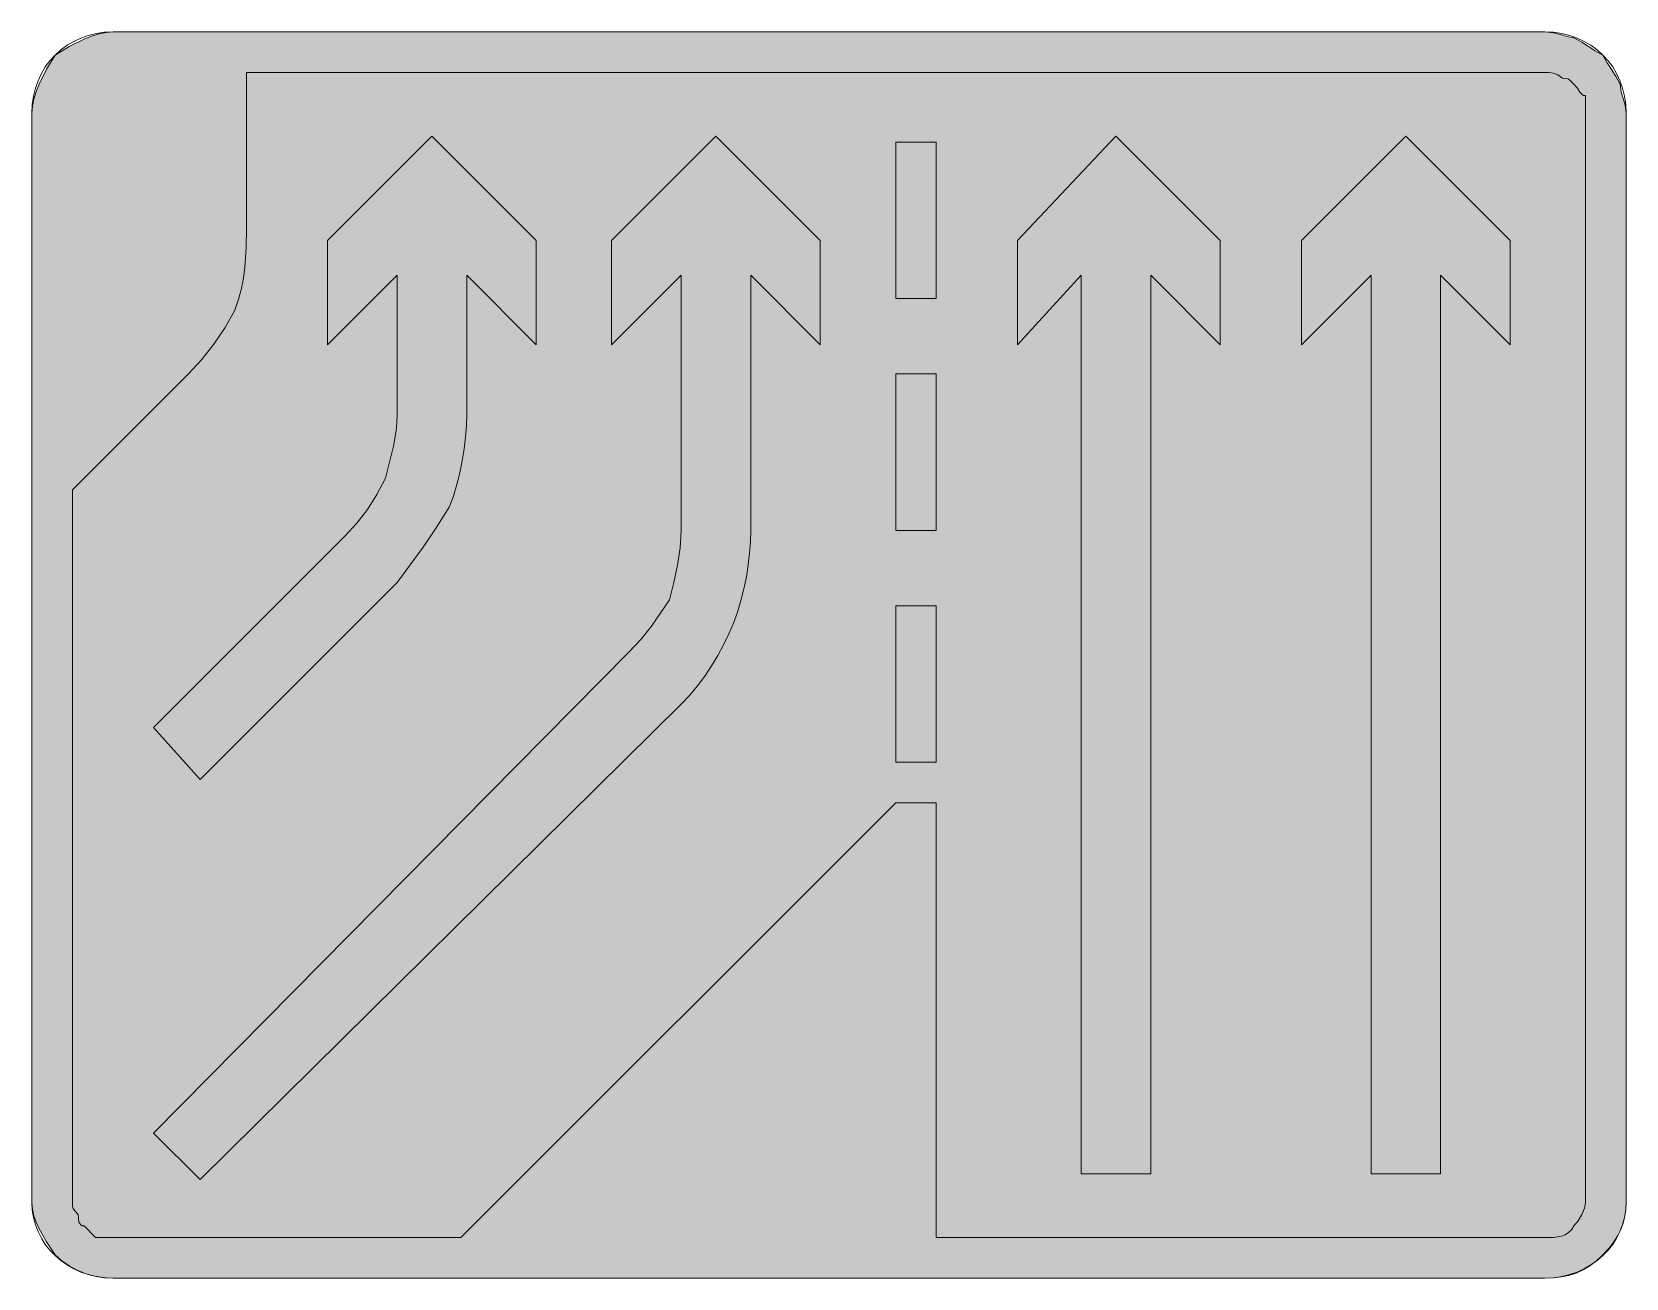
# Model space of a CAD drawing. Header units: metres. Extents: x 118 to 448, y 6 to 264.
import ezdxf

# ---------------------------------------------------------------- set-up
doc = ezdxf.new("R2010")
doc.units = ezdxf.units.M
for name, color, linetype, true_color in [('FILL_BLUE_0000FF', 7, 'Continuous', 0x0000ff), ('FILL_WHITE_FFFFFF', 7, 'Continuous', 0xffffff), ('STROKE_BLUE_0000FF', 7, 'Continuous', 0x0000ff)]:
    doc.layers.add(name, color=color, linetype=linetype, true_color=true_color)

msp = doc.modelspace()

# ---------------------------------------------------------------- hatches: boundary and pattern name
at = {"layer": 'FILL_BLUE_0000FF', "true_color": 0x0000ff}
h = msp.add_hatch(color=7, dxfattribs=at)
h.dxf.hatch_style = 1
h.paths.add_polyline_path([(431.25, 255.12), (432.15, 255.1), (433.05, 254.97), (433.95, 254.61), (434.85, 253.92), (435.56, 253.9), (436.05, 253.77), (436.54, 253.41), (437.25, 252.72), (437.96, 251.84), (438.45, 251.07), (438.94, 250.53), (439.25, 250.37), (439.65, 250.32), (439.65, 246.72), (439.65, 21.12), (439.44, 20.03), (438.9, 18.72), (438.13, 17.41), (437.25, 16.32), (436.75, 15.53), (436.14, 14.93), (435.46, 14.51), (434.7, 14.22), (433.03, 13.96), (431.25, 13.92), (305.25, 13.92), (305.25, 103.92), (296.85, 103.92), (206.85, 13.92), (134.85, 13.92), (131.25, 13.92), (128.85, 16.32), (128.45, 16.37), (128.16, 16.53), (127.8, 17.07), (127.67, 17.84), (127.65, 18.72), (126.96, 19.43), (126.6, 19.92), (126.47, 20.41), (126.45, 21.12), (126.45, 168.72), (150.45, 192.72), (153.13, 195.63), (155.7, 198.87), (158.04, 202.34), (160.05, 205.92), (160.84, 208.17), (161.44, 210.4), (161.86, 212.61), (162.15, 214.77), (162.41, 218.91), (162.45, 222.72), (162.45, 255.12), (431.25, 255.12)])
at = {"layer": 'FILL_WHITE_FFFFFF', "true_color": 0xffffff}
h = msp.add_hatch(color=7, dxfattribs=at)
h.dxf.hatch_style = 1
h.paths.add_polyline_path([(133.45, 5.58), (131.96, 5.76), (130.42, 6.09), (128.85, 6.57), (127.28, 7.22), (125.74, 8.05), (124.25, 9.08), (122.85, 10.32), (121.09, 13.02), (119.55, 15.72), (118.94, 17.07), (118.46, 18.42), (118.16, 19.77), (118.05, 21.12), (118.05, 246.72), (118.16, 248.12), (118.46, 249.61), (118.94, 251.15), (119.55, 252.72), (121.09, 255.83), (122.85, 258.72), (125.74, 260.48), (128.85, 262.02), (130.42, 262.63), (131.96, 263.11), (133.45, 263.41), (134.85, 263.52), (431.25, 263.52), (433.03, 263.33), (434.7, 262.92), (436.14, 262.51), (437.25, 262.32), (438.86, 261.42), (440.25, 260.52), (441.64, 259.62), (443.25, 258.72), (444.15, 257.11), (445.05, 255.72), (445.95, 254.33), (446.85, 252.72), (447.04, 251.11), (447.45, 249.72), (447.86, 248.33), (448.05, 246.72), (448.05, 21.12), (447.99, 19.77), (447.81, 18.42), (447.48, 17.07), (447, 15.72), (446.35, 14.37), (445.52, 13.02), (444.49, 11.67), (443.25, 10.32), (441.9, 9.08), (440.53, 8.05), (439.14, 7.22), (437.7, 6.57), (436.21, 6.09), (434.64, 5.76), (433, 5.58), (431.25, 5.52), (134.85, 5.52), (133.45, 5.58)])
h = msp.add_hatch(color=7, dxfattribs=at)
h.dxf.hatch_style = 1
h.paths.add_polyline_path([(266.79, 158.02), (266.62, 155.63), (266.34, 153.19), (265.95, 150.72), (265.44, 148.25), (264.83, 145.81), (264.09, 143.42), (263.25, 141.12), (262.29, 138.87), (261.22, 136.64), (260.04, 134.43), (258.75, 132.27), (257.34, 130.16), (255.82, 128.13), (254.19, 126.17), (252.45, 124.32), (152.85, 25.92), (143.25, 35.52), (241.65, 135.12), (244.14, 137.82), (246.3, 140.52), (250.05, 145.92), (250.93, 149.52), (251.7, 153.12), (252.24, 156.72), (252.45, 160.32), (252.45, 213.12), (238.05, 198.72), (238.05, 220.32), (259.65, 241.92), (281.25, 220.32), (281.25, 198.72), (266.85, 213.12), (266.85, 160.32), (266.79, 158.02)])
h = msp.add_hatch(color=7, dxfattribs=at)
h.dxf.hatch_style = 1
h.paths.add_polyline_path([(152.85, 108.72), (143.25, 119.52), (182.85, 159.12), (185.34, 161.84), (187.5, 164.67), (189.43, 167.73), (191.25, 171.12), (192.9, 177.72), (193.44, 180.91), (193.6, 182.57), (193.65, 184.32), (193.65, 213.12), (179.25, 198.72), (179.25, 220.32), (200.85, 241.92), (222.45, 220.32), (222.45, 198.72), (208.05, 213.12), (208.05, 184.32), (207.99, 182.02), (207.83, 179.63), (207.54, 177.19), (207.15, 174.72), (206.64, 172.25), (206.02, 169.81), (205.29, 167.42), (204.45, 165.12), (201.75, 160.83), (199.05, 156.87), (193.65, 149.52), (152.85, 108.72)])
h = msp.add_hatch(color=7, dxfattribs=at)
h.dxf.hatch_style = 1
h.paths.add_polyline_path([(364.05, 220.32), (364.05, 198.72), (349.65, 213.12), (349.65, 27.12), (335.25, 27.12), (335.25, 213.12), (322.05, 198.72), (322.05, 220.32), (342.45, 241.92), (364.05, 220.32)])
h = msp.add_hatch(color=7, dxfattribs=at)
h.dxf.hatch_style = 1
h.paths.add_polyline_path([(424.05, 220.32), (424.05, 198.72), (409.65, 213.12), (409.65, 27.12), (395.25, 27.12), (395.25, 213.12), (380.85, 198.72), (380.85, 220.32), (402.45, 241.92), (424.05, 220.32)])
h = msp.add_hatch(color=7, dxfattribs=at)
h.dxf.hatch_style = 1
h.paths.add_polyline_path([(305.25, 240.72), (305.25, 208.32), (296.85, 208.32), (296.85, 240.72), (305.25, 240.72)])
h = msp.add_hatch(color=7, dxfattribs=at)
h.dxf.hatch_style = 1
h.paths.add_polyline_path([(305.25, 192.72), (305.25, 160.32), (296.85, 160.32), (296.85, 192.72), (305.25, 192.72)])
h = msp.add_hatch(color=7, dxfattribs=at)
h.dxf.hatch_style = 1
h.paths.add_polyline_path([(305.25, 144.72), (305.25, 112.32), (296.85, 112.32), (296.85, 144.72), (305.25, 144.72)])

# ---------------------------------------------------------------- linework, layer by layer
at = {"layer": 'FILL_BLUE_0000FF', "lineweight": 0, "true_color": 0x0000ff}
msp.add_lwpolyline([(431.25, 255.12), (432.15, 255.1), (433.05, 254.97), (433.95, 254.61), (434.85, 253.92), (435.56, 253.9), (436.05, 253.77), (436.54, 253.41), (437.25, 252.72), (437.96, 251.84), (438.45, 251.07), (438.94, 250.53), (439.25, 250.37), (439.65, 250.32), (439.65, 246.72), (439.65, 21.12), (439.44, 20.03), (438.9, 18.72), (438.13, 17.41), (437.25, 16.32), (436.75, 15.53), (436.14, 14.93), (435.46, 14.51), (434.7, 14.22), (433.03, 13.96), (431.25, 13.92), (305.25, 13.92), (305.25, 103.92), (296.85, 103.92), (206.85, 13.92), (134.85, 13.92), (131.25, 13.92), (128.85, 16.32), (128.45, 16.37), (128.16, 16.53), (127.8, 17.07), (127.67, 17.84), (127.65, 18.72), (126.96, 19.43), (126.6, 19.92), (126.47, 20.41), (126.45, 21.12), (126.45, 168.72), (150.45, 192.72), (153.13, 195.63), (155.7, 198.87), (158.04, 202.34), (160.05, 205.92), (160.84, 208.17), (161.44, 210.4), (161.86, 212.61), (162.15, 214.77), (162.41, 218.91), (162.45, 222.72), (162.45, 255.12)], close=True, dxfattribs=at)
at = {"layer": 'FILL_WHITE_FFFFFF', "lineweight": 0, "true_color": 0xffffff}
for points in [[(133.45, 5.58), (131.96, 5.76), (130.42, 6.09), (128.85, 6.57), (127.28, 7.22), (125.74, 8.05), (124.25, 9.08), (122.85, 10.32), (121.09, 13.02), (119.55, 15.72), (118.94, 17.07), (118.46, 18.42), (118.16, 19.77), (118.05, 21.12), (118.05, 246.72), (118.16, 248.12), (118.46, 249.61), (118.94, 251.15), (119.55, 252.72), (121.09, 255.83), (122.85, 258.72), (125.74, 260.48), (128.85, 262.02), (130.42, 262.63), (131.96, 263.11), (133.45, 263.41), (134.85, 263.52), (431.25, 263.52), (433.03, 263.33), (434.7, 262.92), (436.14, 262.51), (437.25, 262.32), (438.86, 261.42), (440.25, 260.52), (441.64, 259.62), (443.25, 258.72), (444.15, 257.11), (445.05, 255.72), (445.95, 254.33), (446.85, 252.72), (447.04, 251.11), (447.45, 249.72), (447.86, 248.33), (448.05, 246.72), (448.05, 21.12), (447.99, 19.77), (447.81, 18.42), (447.48, 17.07), (447, 15.72), (446.35, 14.37), (445.52, 13.02), (444.49, 11.67), (443.25, 10.32), (441.9, 9.08), (440.53, 8.05), (439.14, 7.22), (437.7, 6.57), (436.21, 6.09), (434.64, 5.76), (433, 5.58), (431.25, 5.52), (134.85, 5.52)], [(152.85, 108.72), (143.25, 119.52), (182.85, 159.12), (185.34, 161.84), (187.5, 164.67), (189.43, 167.73), (191.25, 171.12), (192.9, 177.72), (193.44, 180.91), (193.6, 182.57), (193.65, 184.32), (193.65, 213.12), (179.25, 198.72), (179.25, 220.32), (200.85, 241.92), (222.45, 220.32), (222.45, 198.72), (208.05, 213.12), (208.05, 184.32), (207.99, 182.02), (207.83, 179.63), (207.54, 177.19), (207.15, 174.72), (206.64, 172.25), (206.02, 169.81), (205.29, 167.42), (204.45, 165.12), (201.75, 160.83), (199.05, 156.87), (193.65, 149.52)], [(364.05, 220.32), (364.05, 198.72), (349.65, 213.12), (349.65, 27.12), (335.25, 27.12), (335.25, 213.12), (322.05, 198.72), (322.05, 220.32), (342.45, 241.92)], [(424.05, 220.32), (424.05, 198.72), (409.65, 213.12), (409.65, 27.12), (395.25, 27.12), (395.25, 213.12), (380.85, 198.72), (380.85, 220.32), (402.45, 241.92)], [(305.25, 240.72), (305.25, 208.32), (296.85, 208.32), (296.85, 240.72)], [(305.25, 192.72), (305.25, 160.32), (296.85, 160.32), (296.85, 192.72)], [(305.25, 144.72), (305.25, 112.32), (296.85, 112.32), (296.85, 144.72)]]:
    msp.add_lwpolyline(points, close=True, dxfattribs=at)
at = {"layer": 'FILL_WHITE_FFFFFF', "lineweight": 0, "true_color": 0x0000ff}
msp.add_lwpolyline([(266.79, 158.02), (266.62, 155.63), (266.34, 153.19), (265.95, 150.72), (265.44, 148.25), (264.83, 145.81), (264.09, 143.42), (263.25, 141.12), (262.29, 138.87), (261.22, 136.64), (260.04, 134.43), (258.75, 132.27), (257.34, 130.16), (255.82, 128.13), (254.19, 126.17), (252.45, 124.32), (152.85, 25.92), (143.25, 35.52), (241.65, 135.12), (244.14, 137.82), (246.3, 140.52), (250.05, 145.92), (250.93, 149.52), (251.7, 153.12), (252.24, 156.72), (252.45, 160.32), (252.45, 213.12), (238.05, 198.72), (238.05, 220.32), (259.65, 241.92), (281.25, 220.32), (281.25, 198.72), (266.85, 213.12), (266.85, 160.32)], close=True, dxfattribs=at)
at = {"layer": 'STROKE_BLUE_0000FF', "lineweight": 0, "true_color": 0x0000ff}
msp.add_lwpolyline([(431.25, 263.52), (433.02, 263.44), (434.73, 263.19), (436.37, 262.79), (437.92, 262.24), (439.4, 261.56), (440.78, 260.74), (442.07, 259.79), (443.25, 258.72), (444.32, 257.54), (445.27, 256.25), (446.09, 254.87), (446.78, 253.39), (447.32, 251.84), (447.72, 250.2), (447.97, 248.49), (448.05, 246.72), (448.05, 21.12), (447.97, 19.56), (447.72, 18.04), (447.32, 16.56), (446.78, 15.14), (446.09, 13.78), (445.27, 12.49), (444.32, 11.29), (443.25, 10.17), (442.07, 9.15), (440.78, 8.24), (439.4, 7.45), (437.92, 6.78), (436.37, 6.24), (434.73, 5.85), (433.02, 5.6), (431.25, 5.52), (134.85, 5.52), (133.08, 5.6), (131.37, 5.85), (129.73, 6.24), (128.18, 6.78), (126.7, 7.45), (125.32, 8.24), (124.03, 9.15), (122.85, 10.17), (121.78, 11.29), (120.83, 12.49), (120.01, 13.78), (119.33, 15.14), (118.78, 16.56), (118.38, 18.04), (118.13, 19.56), (118.05, 21.12), (118.05, 246.72), (118.13, 248.49), (118.38, 250.2), (118.78, 251.84), (119.33, 253.39), (120.01, 254.87), (120.83, 256.25), (121.78, 257.54), (122.85, 258.72), (124.03, 259.79), (125.32, 260.74), (126.7, 261.56), (128.18, 262.24), (129.73, 262.79), (131.37, 263.19), (133.08, 263.44), (134.85, 263.52), (431.25, 263.52)], dxfattribs=at)

doc.saveas('drawing.dxf')
